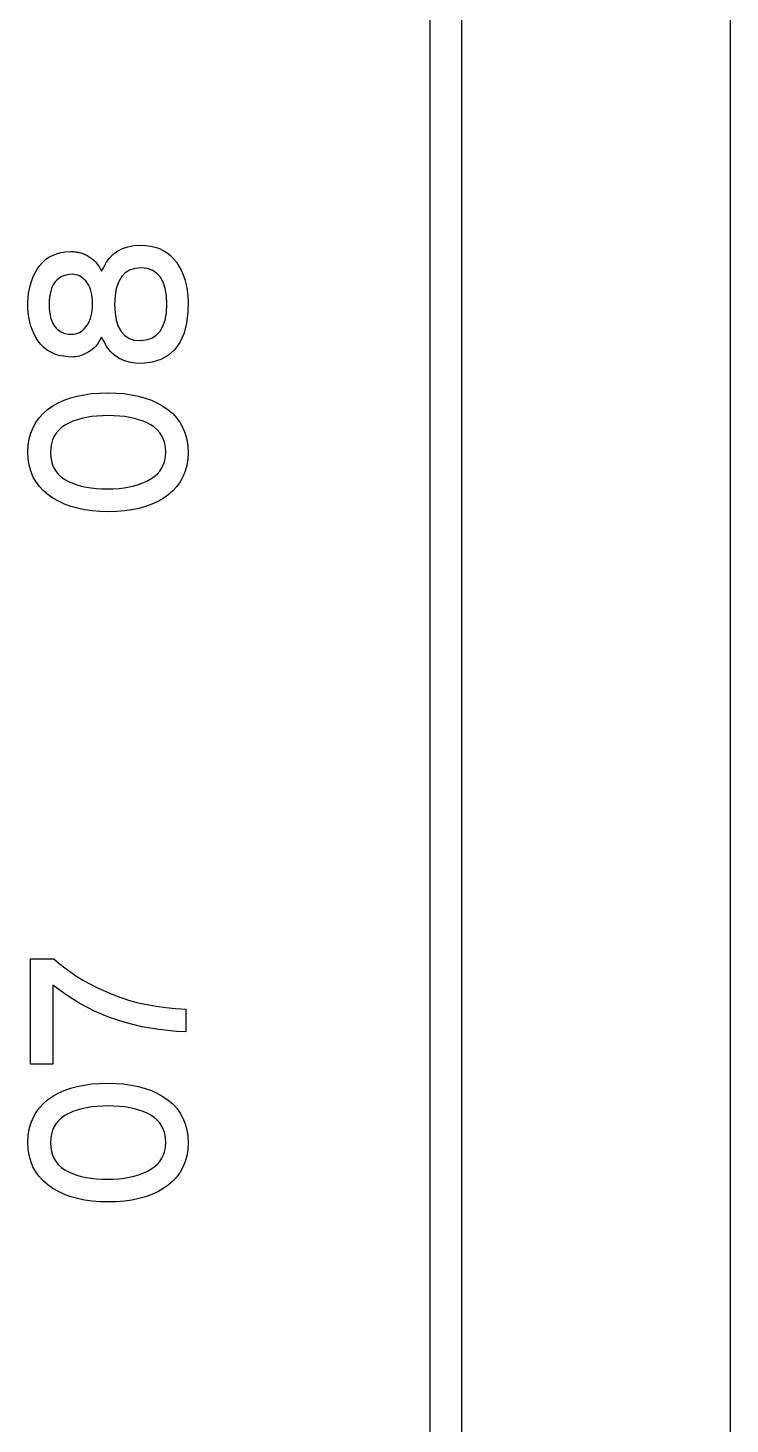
# Model space of a CAD drawing. Extents: x 1 to 47.7, y 0.2 to 33.5.
# Drawn here: x 36.12 to 36.559, y 6.32 to 7.192 of the extents above; entities that cross this region are included whole.
import ezdxf

# ---------------------------------------------------------------- set-up
doc = ezdxf.new("R2010")
doc.units = 0
doc.header["$MEASUREMENT"] = 0
for name, color, linetype in [('1_1__SCREW_TERMINAL_BLOCK_', 7, 'CONTINUOUS'), ('1_2__SCREW_TERMINAL_BLOCK_', 7, 'CONTINUOUS'), ('1_3__CONNECTORIZED_RELAY__', 7, 'CONTINUOUS'), ('1_4__CONNECTORIZED_RELAY__', 7, 'CONTINUOUS'), ('6_0____DWG', 7, 'CONTINUOUS')]:
    doc.layers.add(name, color=color, linetype=linetype)

msp = doc.modelspace()

# ---------------------------------------------------------------- linework, layer by layer
at = {"layer": '1_1__SCREW_TERMINAL_BLOCK_'}
for points in [[(36.39122, 4.88468), (36.39122, 5.01282), (36.39122, 5.14371), (36.39122, 5.27726), (36.39122, 5.41335), (36.39122, 5.55188), (36.39122, 5.69276), (36.39122, 5.83588), (36.39121, 5.98113), (36.39121, 6.12842), (36.39121, 6.27764), (36.39121, 6.42868), (36.39121, 6.58146), (36.39121, 6.73585), (36.39121, 6.89177), (36.39121, 7.0491), (36.39121, 7.20774), (36.39121, 7.3676), (36.3912, 7.52856), (36.3912, 7.69053), (36.3912, 7.8534), (36.3912, 8.18145)], [(36.37121, 8.14947), (36.37121, 7.84313), (36.37121, 7.69114), (36.37121, 7.54005), (36.37121, 7.38997), (36.37122, 7.24099), (36.37122, 7.09321), (36.37122, 6.94673), (36.37122, 6.80164), (36.37122, 6.65803), (36.37122, 6.51601), (36.37122, 6.37567), (36.37122, 6.2371), (36.37122, 6.10041), (36.37122, 5.96568), (36.37123, 5.83303), (36.37123, 5.70253), (36.37123, 5.57429), (36.37123, 5.44841), (36.37123, 5.32497), (36.37123, 5.20409), (36.37123, 5.08584), (36.37123, 4.97034)]]:
    msp.add_lwpolyline(points, dxfattribs=at)
for points in [[(36.19024, 7.05646), (36.19346, 7.0563), (36.1965, 7.05589), (36.19936, 7.05521), (36.20204, 7.05428), (36.20453, 7.05309), (36.20684, 7.05164), (36.20897, 7.04994), (36.21092, 7.04798), (36.2127, 7.04576), (36.21431, 7.04335), (36.21573, 7.04073), (36.21695, 7.03792), (36.21797, 7.03492), (36.2188, 7.03171), (36.21942, 7.02831), (36.21985, 7.02471), (36.22008, 7.02092), (36.21995, 7.01466), (36.21905, 7.00739), (36.21737, 7.00105), (36.21493, 6.99564), (36.21172, 6.99116), (36.20774, 6.98761), (36.20298, 6.985), (36.19746, 6.98331), (36.19117, 6.98256), (36.18683, 6.98269), (36.18316, 6.98329), (36.17979, 6.98432), (36.17672, 6.9858), (36.17394, 6.98771), (36.17147, 6.99006), (36.1693, 6.99285), (36.16743, 6.99608), (36.16596, 6.99897), (36.16513, 6.9974), (36.16425, 6.99595), (36.16332, 6.99462), (36.16234, 6.99341), (36.1613, 6.99231), (36.16022, 6.99133), (36.15908, 6.99047), (36.15789, 6.98973), (36.15667, 6.98907), (36.15547, 6.98847), (36.15429, 6.98795), (36.15313, 6.98751), (36.15199, 6.98715), (36.15086, 6.98687), (36.14975, 6.98668), (36.14866, 6.98656), (36.14759, 6.98653), (36.14502, 6.98662), (36.14202, 6.98696), (36.1392, 6.98755), (36.13658, 6.98839), (36.13415, 6.98948), (36.13191, 6.99083), (36.12986, 6.99243), (36.128, 6.99428), (36.12633, 6.99638), (36.12492, 6.99857), (36.12368, 7.00088), (36.12262, 7.00331), (36.12172, 7.00587), (36.121, 7.00856), (36.12045, 7.01137), (36.12007, 7.0143), (36.11986, 7.01736), (36.11983, 7.02049), (36.11996, 7.02344), (36.12027, 7.0263), (36.12074, 7.02907), (36.12139, 7.03174), (36.12221, 7.03433), (36.12321, 7.03681), (36.12437, 7.03921), (36.1257, 7.04151), (36.12722, 7.0437), (36.12893, 7.04566), (36.13084, 7.04738), (36.13296, 7.04884), (36.13527, 7.05006), (36.13779, 7.05103), (36.14052, 7.05175), (36.14344, 7.05222), (36.14656, 7.05244), (36.14744, 7.05244), (36.14794, 7.05243), (36.14845, 7.05239), (36.14897, 7.05235), (36.1495, 7.05229), (36.15004, 7.05221), (36.15059, 7.05212), (36.15115, 7.05202), (36.15173, 7.0519), (36.15233, 7.05175), (36.15295, 7.05158), (36.15357, 7.05138), (36.15419, 7.05117), (36.15481, 7.05093), (36.15544, 7.05066), (36.15607, 7.05038), (36.1567, 7.05007), (36.15762, 7.04959), (36.15887, 7.04881), (36.16006, 7.04792), (36.16118, 7.04692), (36.16224, 7.0458), (36.16325, 7.04458), (36.16418, 7.04325), (36.16506, 7.0418), (36.16588, 7.04025), (36.1671, 7.04235), (36.16879, 7.04558), (36.17082, 7.04839), (36.1732, 7.05078), (36.17592, 7.05276), (36.17899, 7.05431), (36.1824, 7.05545), (36.18615, 7.05617)], [(36.19066, 7.04221), (36.18681, 7.04188), (36.18347, 7.04083), (36.18063, 7.03906), (36.1783, 7.03657), (36.17647, 7.03335), (36.17514, 7.02941), (36.17432, 7.02474), (36.174, 7.01935), (36.17431, 7.01406), (36.1751, 7.00947), (36.17638, 7.00559), (36.17813, 7.00242), (36.18037, 6.99995), (36.18309, 6.99818), (36.18629, 6.99712), (36.18997, 6.99677), (36.19386, 6.99718), (36.19725, 6.99828), (36.20012, 7.00008), (36.20248, 7.00258), (36.20433, 7.00576), (36.20568, 7.00965), (36.20651, 7.01422), (36.20683, 7.01949), (36.20649, 7.02482), (36.20567, 7.02943), (36.20436, 7.03334), (36.20258, 7.03653), (36.20032, 7.03902), (36.19758, 7.04079), (36.19436, 7.04185)], [(36.14742, 7.03821), (36.14607, 7.03815), (36.14476, 7.03798), (36.1435, 7.03769), (36.14228, 7.03728), (36.14112, 7.03676), (36.13999, 7.03612), (36.13892, 7.03537), (36.13789, 7.0345), (36.13692, 7.03348), (36.13606, 7.03228), (36.1353, 7.03092), (36.13466, 7.02939), (36.13412, 7.02771), (36.1337, 7.02587), (36.13339, 7.02386), (36.1332, 7.0217), (36.13311, 7.01937), (36.13319, 7.01707), (36.13338, 7.01493), (36.13367, 7.01295), (36.13406, 7.01114), (36.13456, 7.00948), (36.13516, 7.008), (36.13587, 7.00667), (36.13668, 7.0055), (36.13759, 7.00448), (36.13856, 7.00359), (36.13958, 7.00281), (36.14066, 7.00216), (36.1418, 7.00164), (36.14299, 7.00123), (36.14423, 7.00096), (36.14553, 7.0008), (36.14688, 7.00077), (36.14826, 7.00084), (36.14957, 7.00106), (36.15083, 7.00141), (36.15201, 7.00191), (36.15314, 7.00255), (36.1542, 7.00333), (36.15519, 7.00425), (36.15612, 7.00531), (36.15699, 7.0065), (36.15777, 7.00778), (36.15844, 7.00916), (36.15901, 7.01064), (36.15948, 7.01223), (36.15984, 7.01392), (36.1601, 7.01572), (36.16025, 7.01762), (36.16031, 7.01963), (36.16025, 7.02171), (36.16009, 7.02368), (36.15982, 7.02552), (36.15945, 7.02724), (36.15897, 7.02884), (36.15837, 7.03032), (36.15768, 7.03168), (36.15687, 7.03292), (36.156, 7.03403), (36.15512, 7.03501), (36.15418, 7.03586), (36.15318, 7.03657), (36.15213, 7.03716), (36.15103, 7.03762), (36.14988, 7.03795), (36.14868, 7.03814)], [(36.1698, 6.96415), (36.17495, 6.96402), (36.17985, 6.96363), (36.18452, 6.96298), (36.18895, 6.96207), (36.19315, 6.9609), (36.1971, 6.95947), (36.20082, 6.95778), (36.2043, 6.95583), (36.20753, 6.95361), (36.21041, 6.95113), (36.21292, 6.94841), (36.21505, 6.94544), (36.21681, 6.94223), (36.2182, 6.93877), (36.21921, 6.93505), (36.21985, 6.9311), (36.22012, 6.92689), (36.21985, 6.92273), (36.21922, 6.91881), (36.21821, 6.91514), (36.21684, 6.91171), (36.21509, 6.90852), (36.21298, 6.90558), (36.2105, 6.90288), (36.20765, 6.90043), (36.20446, 6.89822), (36.20104, 6.89627), (36.19737, 6.89458), (36.19344, 6.89314), (36.18927, 6.89197), (36.18484, 6.89106), (36.18017, 6.89041), (36.17525, 6.89002), (36.17007, 6.88989), (36.16491, 6.89002), (36.15999, 6.89042), (36.15531, 6.89108), (36.15087, 6.89201), (36.14667, 6.8932), (36.14271, 6.89465), (36.13899, 6.89636), (36.13551, 6.89834), (36.13227, 6.90058), (36.12938, 6.90306), (36.12687, 6.90578), (36.12475, 6.90874), (36.123, 6.91195), (36.12163, 6.91539), (36.12065, 6.91907), (36.12004, 6.92299), (36.11982, 6.92715), (36.12007, 6.93135), (36.12068, 6.93531), (36.12167, 6.93901), (36.12303, 6.94246), (36.12476, 6.94566), (36.12686, 6.94861), (36.12933, 6.9513), (36.13216, 6.95375), (36.13535, 6.95593), (36.13879, 6.95786), (36.14248, 6.95953), (36.14641, 6.96094), (36.15059, 6.9621), (36.15502, 6.963), (36.1597, 6.96364), (36.16462, 6.96402)], [(36.17007, 6.94991), (36.16645, 6.94984), (36.16299, 6.94962), (36.15967, 6.94926), (36.15651, 6.94875), (36.15351, 6.94809), (36.15065, 6.94729), (36.14795, 6.94634), (36.1454, 6.94525), (36.14302, 6.94399), (36.14091, 6.94253), (36.13908, 6.94087), (36.13753, 6.93903), (36.13626, 6.93699), (36.13526, 6.93475), (36.13454, 6.93233), (36.13409, 6.92971), (36.13392, 6.92689), (36.13409, 6.92412), (36.13453, 6.92154), (36.13524, 6.91915), (36.13623, 6.91695), (36.13749, 6.91494), (36.13902, 6.91312), (36.14082, 6.91149), (36.1429, 6.91005), (36.14523, 6.90878), (36.14773, 6.90766), (36.15039, 6.9067), (36.15322, 6.90588), (36.15621, 6.90523), (36.15936, 6.90472), (36.16268, 6.90437), (36.16616, 6.90418), (36.1698, 6.90413), (36.1734, 6.90421), (36.17684, 6.90444), (36.18013, 6.90482), (36.18326, 6.90535), (36.18624, 6.90604), (36.18906, 6.90688), (36.19172, 6.90787), (36.19423, 6.90902), (36.19662, 6.91031), (36.19879, 6.91177), (36.20068, 6.91341), (36.20229, 6.91523), (36.2036, 6.91724), (36.20464, 6.91944), (36.20538, 6.92183), (36.20584, 6.9244), (36.20601, 6.92715), (36.20584, 6.92996), (36.20539, 6.93258), (36.20466, 6.935), (36.20364, 6.93722), (36.20234, 6.93924), (36.20075, 6.94107), (36.19889, 6.9427), (36.19674, 6.94414), (36.19438, 6.94537), (36.1919, 6.94643), (36.18926, 6.94736), (36.18646, 6.94814), (36.1835, 6.94878), (36.18038, 6.94927), (36.17711, 6.94963), (36.17367, 6.94984)], [(36.13609, 6.61039), (36.13941, 6.60753), (36.14293, 6.60476), (36.14663, 6.60208), (36.15053, 6.59951), (36.15463, 6.59703), (36.15891, 6.59465), (36.16339, 6.59237), (36.16807, 6.59019), (36.17296, 6.58811), (36.17804, 6.58621), (36.18331, 6.58453), (36.18874, 6.58307), (36.19436, 6.58183), (36.20015, 6.5808), (36.20611, 6.58), (36.21225, 6.57941), (36.21856, 6.57903), (36.21856, 6.57849), (36.21856, 6.57704), (36.21856, 6.57497), (36.21856, 6.57255), (36.21856, 6.57006), (36.21856, 6.56777), (36.21856, 6.56598), (36.21856, 6.56495), (36.21284, 6.5651), (36.20172, 6.56623), (36.19101, 6.56806), (36.18072, 6.57061), (36.17084, 6.57386), (36.16138, 6.57783), (36.15233, 6.5825), (36.1437, 6.58788), (36.13548, 6.59397), (36.13548, 6.59208), (36.13548, 6.58706), (36.13548, 6.57987), (36.13548, 6.57147), (36.13548, 6.56283), (36.13548, 6.55492), (36.13548, 6.54869), (36.13548, 6.54512), (36.13534, 6.54462), (36.13432, 6.54462), (36.13254, 6.54462), (36.13028, 6.54462), (36.12781, 6.54462), (36.12541, 6.54462), (36.12335, 6.54462), (36.12192, 6.54462), (36.12138, 6.54462), (36.12138, 6.54714), (36.12138, 6.55383), (36.12138, 6.56342), (36.12138, 6.57461), (36.12138, 6.58612), (36.12138, 6.59667), (36.12138, 6.60497), (36.12138, 6.60974), (36.12153, 6.61039), (36.12259, 6.61039), (36.12445, 6.61039), (36.12681, 6.61039), (36.12939, 6.61039), (36.13189, 6.61039), (36.13403, 6.61039), (36.13553, 6.61039)], [(36.1698, 6.53278), (36.17495, 6.53265), (36.17985, 6.53226), (36.18452, 6.53161), (36.18895, 6.5307), (36.19315, 6.52953), (36.1971, 6.5281), (36.20082, 6.52641), (36.2043, 6.52446), (36.20753, 6.52224), (36.21041, 6.51977), (36.21292, 6.51705), (36.21505, 6.51408), (36.21681, 6.51086), (36.2182, 6.5074), (36.21921, 6.50369), (36.21985, 6.49973), (36.22012, 6.49552), (36.21985, 6.49137), (36.21922, 6.48745), (36.21821, 6.48378), (36.21684, 6.48035), (36.21509, 6.47717), (36.21298, 6.47423), (36.2105, 6.47153), (36.20765, 6.46907), (36.20446, 6.46686), (36.20104, 6.46491), (36.19737, 6.46322), (36.19344, 6.46179), (36.18927, 6.46062), (36.18484, 6.45971), (36.18017, 6.45906), (36.17525, 6.45867), (36.17007, 6.45854), (36.16491, 6.45867), (36.15999, 6.45906), (36.15531, 6.45972), (36.15087, 6.46065), (36.14667, 6.46183), (36.14271, 6.46328), (36.13899, 6.46499), (36.13551, 6.46697), (36.13227, 6.46921), (36.12938, 6.47169), (36.12687, 6.47442), (36.12475, 6.47738), (36.123, 6.48058), (36.12163, 6.48403), (36.12065, 6.48771), (36.12004, 6.49163), (36.11982, 6.4958), (36.12007, 6.5), (36.12068, 6.50395), (36.12167, 6.50765), (36.12303, 6.5111), (36.12476, 6.5143), (36.12686, 6.51724), (36.12933, 6.51994), (36.13216, 6.52239), (36.13535, 6.52458), (36.13879, 6.5265), (36.14248, 6.52816), (36.14641, 6.52958), (36.15059, 6.53073), (36.15502, 6.53163), (36.1597, 6.53227), (36.16462, 6.53265)], [(36.17007, 6.51855), (36.16645, 6.51848), (36.16299, 6.51826), (36.15967, 6.5179), (36.15651, 6.51739), (36.15351, 6.51674), (36.15065, 6.51593), (36.14795, 6.51499), (36.1454, 6.51389), (36.14302, 6.51263), (36.14091, 6.51117), (36.13908, 6.50952), (36.13753, 6.50767), (36.13626, 6.50562), (36.13526, 6.50339), (36.13454, 6.50096), (36.13409, 6.49834), (36.13392, 6.49552), (36.13409, 6.49276), (36.13453, 6.49018), (36.13524, 6.48779), (36.13623, 6.48559), (36.13749, 6.48358), (36.13902, 6.48175), (36.14082, 6.48012), (36.1429, 6.47868), (36.14523, 6.47741), (36.14773, 6.4763), (36.15039, 6.47533), (36.15322, 6.47452), (36.15621, 6.47386), (36.15936, 6.47336), (36.16268, 6.47301), (36.16616, 6.47281), (36.1698, 6.47276), (36.1734, 6.47284), (36.17684, 6.47307), (36.18013, 6.47345), (36.18326, 6.47399), (36.18624, 6.47468), (36.18906, 6.47552), (36.19172, 6.47651), (36.19423, 6.47766), (36.19662, 6.47894), (36.19879, 6.4804), (36.20068, 6.48205), (36.20229, 6.48387), (36.2036, 6.48589), (36.20464, 6.48809), (36.20538, 6.49047), (36.20584, 6.49304), (36.20601, 6.4958), (36.20584, 6.49861), (36.20539, 6.50122), (36.20466, 6.50364), (36.20364, 6.50586), (36.20234, 6.50789), (36.20075, 6.50972), (36.19889, 6.51135), (36.19674, 6.51278), (36.19438, 6.51401), (36.1919, 6.51508), (36.18926, 6.516), (36.18646, 6.51678), (36.1835, 6.51742), (36.18038, 6.51792), (36.17711, 6.51827), (36.17367, 6.51848)]]:
    msp.add_lwpolyline(points, close=True, dxfattribs=at)
at = {"layer": '1_2__SCREW_TERMINAL_BLOCK_'}
for points in [[(36.39122, 4.88468), (36.39122, 5.01282), (36.39122, 5.14371), (36.39122, 5.27726), (36.39122, 5.41335), (36.39122, 5.55188), (36.39122, 5.69276), (36.39122, 5.83588), (36.39121, 5.98113), (36.39121, 6.12842), (36.39121, 6.27764), (36.39121, 6.42868), (36.39121, 6.58146), (36.39121, 6.73585), (36.39121, 6.89177), (36.39121, 7.0491), (36.39121, 7.20774), (36.39121, 7.3676), (36.3912, 7.52856), (36.3912, 7.69053), (36.3912, 7.8534), (36.3912, 8.18145)], [(36.37121, 8.14947), (36.37121, 7.84313), (36.37121, 7.69114), (36.37121, 7.54005), (36.37121, 7.38997), (36.37122, 7.24099), (36.37122, 7.09321), (36.37122, 6.94673), (36.37122, 6.80164), (36.37122, 6.65803), (36.37122, 6.51601), (36.37122, 6.37567), (36.37122, 6.2371), (36.37122, 6.10041), (36.37122, 5.96568), (36.37123, 5.83303), (36.37123, 5.70253), (36.37123, 5.57429), (36.37123, 5.44841), (36.37123, 5.32497), (36.37123, 5.20409), (36.37123, 5.08584), (36.37123, 4.97034)]]:
    msp.add_lwpolyline(points, dxfattribs=at)
for points in [[(36.19024, 7.05646), (36.19346, 7.0563), (36.1965, 7.05589), (36.19936, 7.05521), (36.20204, 7.05428), (36.20453, 7.05309), (36.20684, 7.05164), (36.20897, 7.04994), (36.21092, 7.04798), (36.2127, 7.04576), (36.21431, 7.04335), (36.21573, 7.04073), (36.21695, 7.03792), (36.21797, 7.03492), (36.2188, 7.03171), (36.21942, 7.02831), (36.21985, 7.02471), (36.22008, 7.02092), (36.21995, 7.01466), (36.21905, 7.00739), (36.21737, 7.00105), (36.21493, 6.99564), (36.21172, 6.99116), (36.20774, 6.98761), (36.20298, 6.985), (36.19746, 6.98331), (36.19117, 6.98256), (36.18683, 6.98269), (36.18316, 6.98329), (36.17979, 6.98432), (36.17672, 6.9858), (36.17394, 6.98771), (36.17147, 6.99006), (36.1693, 6.99285), (36.16743, 6.99608), (36.16596, 6.99897), (36.16513, 6.9974), (36.16425, 6.99595), (36.16332, 6.99462), (36.16234, 6.99341), (36.1613, 6.99231), (36.16022, 6.99133), (36.15908, 6.99047), (36.15789, 6.98973), (36.15667, 6.98907), (36.15547, 6.98847), (36.15429, 6.98795), (36.15313, 6.98751), (36.15199, 6.98715), (36.15086, 6.98687), (36.14975, 6.98668), (36.14866, 6.98656), (36.14759, 6.98653), (36.14502, 6.98662), (36.14202, 6.98696), (36.1392, 6.98755), (36.13658, 6.98839), (36.13415, 6.98948), (36.13191, 6.99083), (36.12986, 6.99243), (36.128, 6.99428), (36.12633, 6.99638), (36.12492, 6.99857), (36.12368, 7.00088), (36.12262, 7.00331), (36.12172, 7.00587), (36.121, 7.00856), (36.12045, 7.01137), (36.12007, 7.0143), (36.11986, 7.01736), (36.11983, 7.02049), (36.11996, 7.02344), (36.12027, 7.0263), (36.12074, 7.02907), (36.12139, 7.03174), (36.12221, 7.03433), (36.12321, 7.03681), (36.12437, 7.03921), (36.1257, 7.04151), (36.12722, 7.0437), (36.12893, 7.04566), (36.13084, 7.04738), (36.13296, 7.04884), (36.13527, 7.05006), (36.13779, 7.05103), (36.14052, 7.05175), (36.14344, 7.05222), (36.14656, 7.05244), (36.14744, 7.05244), (36.14794, 7.05243), (36.14845, 7.05239), (36.14897, 7.05235), (36.1495, 7.05229), (36.15004, 7.05221), (36.15059, 7.05212), (36.15115, 7.05202), (36.15173, 7.0519), (36.15233, 7.05175), (36.15295, 7.05158), (36.15357, 7.05138), (36.15419, 7.05117), (36.15481, 7.05093), (36.15544, 7.05066), (36.15607, 7.05038), (36.1567, 7.05007), (36.15762, 7.04959), (36.15887, 7.04881), (36.16006, 7.04792), (36.16118, 7.04692), (36.16224, 7.0458), (36.16325, 7.04458), (36.16418, 7.04325), (36.16506, 7.0418), (36.16588, 7.04025), (36.1671, 7.04235), (36.16879, 7.04558), (36.17082, 7.04839), (36.1732, 7.05078), (36.17592, 7.05276), (36.17899, 7.05431), (36.1824, 7.05545), (36.18615, 7.05617)], [(36.19066, 7.04221), (36.18681, 7.04188), (36.18347, 7.04083), (36.18063, 7.03906), (36.1783, 7.03657), (36.17647, 7.03335), (36.17514, 7.02941), (36.17432, 7.02474), (36.174, 7.01935), (36.17431, 7.01406), (36.1751, 7.00947), (36.17638, 7.00559), (36.17813, 7.00242), (36.18037, 6.99995), (36.18309, 6.99818), (36.18629, 6.99712), (36.18997, 6.99677), (36.19386, 6.99718), (36.19725, 6.99828), (36.20012, 7.00008), (36.20248, 7.00258), (36.20433, 7.00576), (36.20568, 7.00965), (36.20651, 7.01422), (36.20683, 7.01949), (36.20649, 7.02482), (36.20567, 7.02943), (36.20436, 7.03334), (36.20258, 7.03653), (36.20032, 7.03902), (36.19758, 7.04079), (36.19436, 7.04185)], [(36.14742, 7.03821), (36.14607, 7.03815), (36.14476, 7.03798), (36.1435, 7.03769), (36.14228, 7.03728), (36.14112, 7.03676), (36.13999, 7.03612), (36.13892, 7.03537), (36.13789, 7.0345), (36.13692, 7.03348), (36.13606, 7.03228), (36.1353, 7.03092), (36.13466, 7.02939), (36.13412, 7.02771), (36.1337, 7.02587), (36.13339, 7.02386), (36.1332, 7.0217), (36.13311, 7.01937), (36.13319, 7.01707), (36.13338, 7.01493), (36.13367, 7.01295), (36.13406, 7.01114), (36.13456, 7.00948), (36.13516, 7.008), (36.13587, 7.00667), (36.13668, 7.0055), (36.13759, 7.00448), (36.13856, 7.00359), (36.13958, 7.00281), (36.14066, 7.00216), (36.1418, 7.00164), (36.14299, 7.00123), (36.14423, 7.00096), (36.14553, 7.0008), (36.14688, 7.00077), (36.14826, 7.00084), (36.14957, 7.00106), (36.15083, 7.00141), (36.15201, 7.00191), (36.15314, 7.00255), (36.1542, 7.00333), (36.15519, 7.00425), (36.15612, 7.00531), (36.15699, 7.0065), (36.15777, 7.00778), (36.15844, 7.00916), (36.15901, 7.01064), (36.15948, 7.01223), (36.15984, 7.01392), (36.1601, 7.01572), (36.16025, 7.01762), (36.16031, 7.01963), (36.16025, 7.02171), (36.16009, 7.02368), (36.15982, 7.02552), (36.15945, 7.02724), (36.15897, 7.02884), (36.15837, 7.03032), (36.15768, 7.03168), (36.15687, 7.03292), (36.156, 7.03403), (36.15512, 7.03501), (36.15418, 7.03586), (36.15318, 7.03657), (36.15213, 7.03716), (36.15103, 7.03762), (36.14988, 7.03795), (36.14868, 7.03814)], [(36.1698, 6.96415), (36.17495, 6.96402), (36.17985, 6.96363), (36.18452, 6.96298), (36.18895, 6.96207), (36.19315, 6.9609), (36.1971, 6.95947), (36.20082, 6.95778), (36.2043, 6.95583), (36.20753, 6.95361), (36.21041, 6.95113), (36.21292, 6.94841), (36.21505, 6.94544), (36.21681, 6.94223), (36.2182, 6.93877), (36.21921, 6.93505), (36.21985, 6.9311), (36.22012, 6.92689), (36.21985, 6.92273), (36.21922, 6.91881), (36.21821, 6.91514), (36.21684, 6.91171), (36.21509, 6.90852), (36.21298, 6.90558), (36.2105, 6.90288), (36.20765, 6.90043), (36.20446, 6.89822), (36.20104, 6.89627), (36.19737, 6.89458), (36.19344, 6.89314), (36.18927, 6.89197), (36.18484, 6.89106), (36.18017, 6.89041), (36.17525, 6.89002), (36.17007, 6.88989), (36.16491, 6.89002), (36.15999, 6.89042), (36.15531, 6.89108), (36.15087, 6.89201), (36.14667, 6.8932), (36.14271, 6.89465), (36.13899, 6.89636), (36.13551, 6.89834), (36.13227, 6.90058), (36.12938, 6.90306), (36.12687, 6.90578), (36.12475, 6.90874), (36.123, 6.91195), (36.12163, 6.91539), (36.12065, 6.91907), (36.12004, 6.92299), (36.11982, 6.92715), (36.12007, 6.93135), (36.12068, 6.93531), (36.12167, 6.93901), (36.12303, 6.94246), (36.12476, 6.94566), (36.12686, 6.94861), (36.12933, 6.9513), (36.13216, 6.95375), (36.13535, 6.95593), (36.13879, 6.95786), (36.14248, 6.95953), (36.14641, 6.96094), (36.15059, 6.9621), (36.15502, 6.963), (36.1597, 6.96364), (36.16462, 6.96402)], [(36.17007, 6.94991), (36.16645, 6.94984), (36.16299, 6.94962), (36.15967, 6.94926), (36.15651, 6.94875), (36.15351, 6.94809), (36.15065, 6.94729), (36.14795, 6.94634), (36.1454, 6.94525), (36.14302, 6.94399), (36.14091, 6.94253), (36.13908, 6.94087), (36.13753, 6.93903), (36.13626, 6.93699), (36.13526, 6.93475), (36.13454, 6.93233), (36.13409, 6.92971), (36.13392, 6.92689), (36.13409, 6.92412), (36.13453, 6.92154), (36.13524, 6.91915), (36.13623, 6.91695), (36.13749, 6.91494), (36.13902, 6.91312), (36.14082, 6.91149), (36.1429, 6.91005), (36.14523, 6.90878), (36.14773, 6.90766), (36.15039, 6.9067), (36.15322, 6.90588), (36.15621, 6.90523), (36.15936, 6.90472), (36.16268, 6.90437), (36.16616, 6.90418), (36.1698, 6.90413), (36.1734, 6.90421), (36.17684, 6.90444), (36.18013, 6.90482), (36.18326, 6.90535), (36.18624, 6.90604), (36.18906, 6.90688), (36.19172, 6.90787), (36.19423, 6.90902), (36.19662, 6.91031), (36.19879, 6.91177), (36.20068, 6.91341), (36.20229, 6.91523), (36.2036, 6.91724), (36.20464, 6.91944), (36.20538, 6.92183), (36.20584, 6.9244), (36.20601, 6.92715), (36.20584, 6.92996), (36.20539, 6.93258), (36.20466, 6.935), (36.20364, 6.93722), (36.20234, 6.93924), (36.20075, 6.94107), (36.19889, 6.9427), (36.19674, 6.94414), (36.19438, 6.94537), (36.1919, 6.94643), (36.18926, 6.94736), (36.18646, 6.94814), (36.1835, 6.94878), (36.18038, 6.94927), (36.17711, 6.94963), (36.17367, 6.94984)], [(36.13609, 6.61039), (36.13941, 6.60753), (36.14293, 6.60476), (36.14663, 6.60208), (36.15053, 6.59951), (36.15463, 6.59703), (36.15891, 6.59465), (36.16339, 6.59237), (36.16807, 6.59019), (36.17296, 6.58811), (36.17804, 6.58621), (36.18331, 6.58453), (36.18874, 6.58307), (36.19436, 6.58183), (36.20015, 6.5808), (36.20611, 6.58), (36.21225, 6.57941), (36.21856, 6.57903), (36.21856, 6.57849), (36.21856, 6.57704), (36.21856, 6.57497), (36.21856, 6.57255), (36.21856, 6.57006), (36.21856, 6.56777), (36.21856, 6.56598), (36.21856, 6.56495), (36.21284, 6.5651), (36.20172, 6.56623), (36.19101, 6.56806), (36.18072, 6.57061), (36.17084, 6.57386), (36.16138, 6.57783), (36.15233, 6.5825), (36.1437, 6.58788), (36.13548, 6.59397), (36.13548, 6.59208), (36.13548, 6.58706), (36.13548, 6.57987), (36.13548, 6.57147), (36.13548, 6.56283), (36.13548, 6.55492), (36.13548, 6.54869), (36.13548, 6.54512), (36.13534, 6.54462), (36.13432, 6.54462), (36.13254, 6.54462), (36.13028, 6.54462), (36.12781, 6.54462), (36.12541, 6.54462), (36.12335, 6.54462), (36.12192, 6.54462), (36.12138, 6.54462), (36.12138, 6.54714), (36.12138, 6.55383), (36.12138, 6.56342), (36.12138, 6.57461), (36.12138, 6.58612), (36.12138, 6.59667), (36.12138, 6.60497), (36.12138, 6.60974), (36.12153, 6.61039), (36.12259, 6.61039), (36.12445, 6.61039), (36.12681, 6.61039), (36.12939, 6.61039), (36.13189, 6.61039), (36.13403, 6.61039), (36.13553, 6.61039)], [(36.1698, 6.53278), (36.17495, 6.53265), (36.17985, 6.53226), (36.18452, 6.53161), (36.18895, 6.5307), (36.19315, 6.52953), (36.1971, 6.5281), (36.20082, 6.52641), (36.2043, 6.52446), (36.20753, 6.52224), (36.21041, 6.51977), (36.21292, 6.51705), (36.21505, 6.51408), (36.21681, 6.51086), (36.2182, 6.5074), (36.21921, 6.50369), (36.21985, 6.49973), (36.22012, 6.49552), (36.21985, 6.49137), (36.21922, 6.48745), (36.21821, 6.48378), (36.21684, 6.48035), (36.21509, 6.47717), (36.21298, 6.47423), (36.2105, 6.47153), (36.20765, 6.46907), (36.20446, 6.46686), (36.20104, 6.46491), (36.19737, 6.46322), (36.19344, 6.46179), (36.18927, 6.46062), (36.18484, 6.45971), (36.18017, 6.45906), (36.17525, 6.45867), (36.17007, 6.45854), (36.16491, 6.45867), (36.15999, 6.45906), (36.15531, 6.45972), (36.15087, 6.46065), (36.14667, 6.46183), (36.14271, 6.46328), (36.13899, 6.46499), (36.13551, 6.46697), (36.13227, 6.46921), (36.12938, 6.47169), (36.12687, 6.47442), (36.12475, 6.47738), (36.123, 6.48058), (36.12163, 6.48403), (36.12065, 6.48771), (36.12004, 6.49163), (36.11982, 6.4958), (36.12007, 6.5), (36.12068, 6.50395), (36.12167, 6.50765), (36.12303, 6.5111), (36.12476, 6.5143), (36.12686, 6.51724), (36.12933, 6.51994), (36.13216, 6.52239), (36.13535, 6.52458), (36.13879, 6.5265), (36.14248, 6.52816), (36.14641, 6.52958), (36.15059, 6.53073), (36.15502, 6.53163), (36.1597, 6.53227), (36.16462, 6.53265)], [(36.17007, 6.51855), (36.16645, 6.51848), (36.16299, 6.51826), (36.15967, 6.5179), (36.15651, 6.51739), (36.15351, 6.51674), (36.15065, 6.51593), (36.14795, 6.51499), (36.1454, 6.51389), (36.14302, 6.51263), (36.14091, 6.51117), (36.13908, 6.50952), (36.13753, 6.50767), (36.13626, 6.50562), (36.13526, 6.50339), (36.13454, 6.50096), (36.13409, 6.49834), (36.13392, 6.49552), (36.13409, 6.49276), (36.13453, 6.49018), (36.13524, 6.48779), (36.13623, 6.48559), (36.13749, 6.48358), (36.13902, 6.48175), (36.14082, 6.48012), (36.1429, 6.47868), (36.14523, 6.47741), (36.14773, 6.4763), (36.15039, 6.47533), (36.15322, 6.47452), (36.15621, 6.47386), (36.15936, 6.47336), (36.16268, 6.47301), (36.16616, 6.47281), (36.1698, 6.47276), (36.1734, 6.47284), (36.17684, 6.47307), (36.18013, 6.47345), (36.18326, 6.47399), (36.18624, 6.47468), (36.18906, 6.47552), (36.19172, 6.47651), (36.19423, 6.47766), (36.19662, 6.47894), (36.19879, 6.4804), (36.20068, 6.48205), (36.20229, 6.48387), (36.2036, 6.48589), (36.20464, 6.48809), (36.20538, 6.49047), (36.20584, 6.49304), (36.20601, 6.4958), (36.20584, 6.49861), (36.20539, 6.50122), (36.20466, 6.50364), (36.20364, 6.50586), (36.20234, 6.50789), (36.20075, 6.50972), (36.19889, 6.51135), (36.19674, 6.51278), (36.19438, 6.51401), (36.1919, 6.51508), (36.18926, 6.516), (36.18646, 6.51678), (36.1835, 6.51742), (36.18038, 6.51792), (36.17711, 6.51827), (36.17367, 6.51848)]]:
    msp.add_lwpolyline(points, close=True, dxfattribs=at)
at = {"layer": '1_3__CONNECTORIZED_RELAY__'}
for points in [[(36.39122, 4.91292), (36.39122, 5.04168), (36.39122, 5.17317), (36.39122, 5.30728), (36.39122, 5.44393), (36.39122, 5.58299), (36.39122, 5.72437), (36.39122, 5.86798), (36.39121, 6.01369), (36.39121, 6.16142), (36.39121, 6.31105), (36.39121, 6.46249), (36.39121, 6.61563), (36.39121, 6.77037), (36.39121, 6.92661), (36.39121, 7.08424), (36.39121, 7.24316), (36.39121, 7.40327), (36.3912, 7.56447), (36.3912, 7.72665), (36.3912, 7.88971), (36.3912, 8.21806)], [(36.37121, 8.09304), (36.37121, 7.85443), (36.37121, 7.6178), (36.37121, 7.38351), (36.37122, 7.15191), (36.37122, 7.03724), (36.37122, 6.92338), (36.37122, 6.81038), (36.37122, 6.69828), (36.37122, 6.58712), (36.37122, 6.47696), (36.37122, 6.36784), (36.37122, 6.2598)]]:
    msp.add_lwpolyline(points, dxfattribs=at)
for points in [[(36.19024, 7.05646), (36.19346, 7.0563), (36.1965, 7.05589), (36.19936, 7.05521), (36.20204, 7.05428), (36.20453, 7.05309), (36.20684, 7.05164), (36.20897, 7.04994), (36.21092, 7.04798), (36.2127, 7.04576), (36.21431, 7.04335), (36.21573, 7.04073), (36.21695, 7.03792), (36.21797, 7.03492), (36.2188, 7.03171), (36.21942, 7.02831), (36.21985, 7.02471), (36.22008, 7.02092), (36.21995, 7.01466), (36.21905, 7.00739), (36.21737, 7.00105), (36.21493, 6.99564), (36.21172, 6.99116), (36.20774, 6.98761), (36.20298, 6.985), (36.19746, 6.98331), (36.19117, 6.98256), (36.18683, 6.98269), (36.18316, 6.98329), (36.17979, 6.98432), (36.17672, 6.9858), (36.17394, 6.98771), (36.17147, 6.99006), (36.1693, 6.99285), (36.16743, 6.99608), (36.16596, 6.99897), (36.16513, 6.9974), (36.16425, 6.99595), (36.16332, 6.99462), (36.16234, 6.99341), (36.1613, 6.99231), (36.16022, 6.99133), (36.15908, 6.99047), (36.15789, 6.98973), (36.15667, 6.98907), (36.15547, 6.98847), (36.15429, 6.98795), (36.15313, 6.98751), (36.15199, 6.98715), (36.15086, 6.98687), (36.14975, 6.98668), (36.14866, 6.98656), (36.14759, 6.98653), (36.14502, 6.98662), (36.14202, 6.98696), (36.1392, 6.98755), (36.13658, 6.98839), (36.13415, 6.98948), (36.13191, 6.99083), (36.12986, 6.99243), (36.128, 6.99428), (36.12633, 6.99638), (36.12492, 6.99857), (36.12368, 7.00088), (36.12262, 7.00331), (36.12172, 7.00587), (36.121, 7.00856), (36.12045, 7.01137), (36.12007, 7.0143), (36.11986, 7.01736), (36.11983, 7.02049), (36.11996, 7.02344), (36.12027, 7.0263), (36.12074, 7.02907), (36.12139, 7.03174), (36.12221, 7.03433), (36.12321, 7.03681), (36.12437, 7.03921), (36.1257, 7.04151), (36.12722, 7.0437), (36.12893, 7.04566), (36.13084, 7.04738), (36.13296, 7.04884), (36.13527, 7.05006), (36.13779, 7.05103), (36.14052, 7.05175), (36.14344, 7.05222), (36.14656, 7.05244), (36.14744, 7.05244), (36.14794, 7.05243), (36.14845, 7.05239), (36.14897, 7.05235), (36.1495, 7.05229), (36.15004, 7.05221), (36.15059, 7.05212), (36.15115, 7.05202), (36.15173, 7.0519), (36.15233, 7.05175), (36.15295, 7.05158), (36.15357, 7.05138), (36.15419, 7.05117), (36.15481, 7.05093), (36.15544, 7.05066), (36.15607, 7.05038), (36.1567, 7.05007), (36.15762, 7.04959), (36.15887, 7.04881), (36.16006, 7.04792), (36.16118, 7.04692), (36.16224, 7.0458), (36.16325, 7.04458), (36.16418, 7.04325), (36.16506, 7.0418), (36.16588, 7.04025), (36.1671, 7.04235), (36.16879, 7.04558), (36.17082, 7.04839), (36.1732, 7.05078), (36.17592, 7.05276), (36.17899, 7.05431), (36.1824, 7.05545), (36.18615, 7.05617)], [(36.19066, 7.04221), (36.18681, 7.04188), (36.18347, 7.04083), (36.18063, 7.03906), (36.1783, 7.03657), (36.17647, 7.03335), (36.17514, 7.02941), (36.17432, 7.02474), (36.174, 7.01935), (36.17431, 7.01406), (36.1751, 7.00947), (36.17638, 7.00559), (36.17813, 7.00242), (36.18037, 6.99995), (36.18309, 6.99818), (36.18629, 6.99712), (36.18997, 6.99677), (36.19386, 6.99718), (36.19725, 6.99828), (36.20012, 7.00008), (36.20248, 7.00258), (36.20433, 7.00576), (36.20568, 7.00965), (36.20651, 7.01422), (36.20683, 7.01949), (36.20649, 7.02482), (36.20567, 7.02943), (36.20436, 7.03334), (36.20258, 7.03653), (36.20032, 7.03902), (36.19758, 7.04079), (36.19436, 7.04185)], [(36.14742, 7.03821), (36.14607, 7.03815), (36.14476, 7.03798), (36.1435, 7.03769), (36.14228, 7.03728), (36.14112, 7.03676), (36.13999, 7.03612), (36.13892, 7.03537), (36.13789, 7.0345), (36.13692, 7.03348), (36.13606, 7.03228), (36.1353, 7.03092), (36.13466, 7.02939), (36.13412, 7.02771), (36.1337, 7.02587), (36.13339, 7.02386), (36.1332, 7.0217), (36.13311, 7.01937), (36.13319, 7.01707), (36.13338, 7.01493), (36.13367, 7.01295), (36.13406, 7.01114), (36.13456, 7.00948), (36.13516, 7.008), (36.13587, 7.00667), (36.13668, 7.0055), (36.13759, 7.00448), (36.13856, 7.00359), (36.13958, 7.00281), (36.14066, 7.00216), (36.1418, 7.00164), (36.14299, 7.00123), (36.14423, 7.00096), (36.14553, 7.0008), (36.14688, 7.00077), (36.14826, 7.00084), (36.14957, 7.00106), (36.15083, 7.00141), (36.15201, 7.00191), (36.15314, 7.00255), (36.1542, 7.00333), (36.15519, 7.00425), (36.15612, 7.00531), (36.15699, 7.0065), (36.15777, 7.00778), (36.15844, 7.00916), (36.15901, 7.01064), (36.15948, 7.01223), (36.15984, 7.01392), (36.1601, 7.01572), (36.16025, 7.01762), (36.16031, 7.01963), (36.16025, 7.02171), (36.16009, 7.02368), (36.15982, 7.02552), (36.15945, 7.02724), (36.15897, 7.02884), (36.15837, 7.03032), (36.15768, 7.03168), (36.15687, 7.03292), (36.156, 7.03403), (36.15512, 7.03501), (36.15418, 7.03586), (36.15318, 7.03657), (36.15213, 7.03716), (36.15103, 7.03762), (36.14988, 7.03795), (36.14868, 7.03814)], [(36.1698, 6.96415), (36.17495, 6.96402), (36.17985, 6.96363), (36.18452, 6.96298), (36.18895, 6.96207), (36.19315, 6.9609), (36.1971, 6.95947), (36.20082, 6.95778), (36.2043, 6.95583), (36.20753, 6.95361), (36.21041, 6.95113), (36.21292, 6.94841), (36.21505, 6.94544), (36.21681, 6.94223), (36.2182, 6.93877), (36.21921, 6.93505), (36.21985, 6.9311), (36.22012, 6.92689), (36.21985, 6.92273), (36.21922, 6.91881), (36.21821, 6.91514), (36.21684, 6.91171), (36.21509, 6.90852), (36.21298, 6.90558), (36.2105, 6.90288), (36.20765, 6.90043), (36.20446, 6.89822), (36.20104, 6.89627), (36.19737, 6.89458), (36.19344, 6.89314), (36.18927, 6.89197), (36.18484, 6.89106), (36.18017, 6.89041), (36.17525, 6.89002), (36.17007, 6.88989), (36.16491, 6.89002), (36.15999, 6.89042), (36.15531, 6.89108), (36.15087, 6.89201), (36.14667, 6.8932), (36.14271, 6.89465), (36.13899, 6.89636), (36.13551, 6.89834), (36.13227, 6.90058), (36.12938, 6.90306), (36.12687, 6.90578), (36.12475, 6.90874), (36.123, 6.91195), (36.12163, 6.91539), (36.12065, 6.91907), (36.12004, 6.92299), (36.11982, 6.92715), (36.12007, 6.93135), (36.12068, 6.93531), (36.12167, 6.93901), (36.12303, 6.94246), (36.12476, 6.94566), (36.12686, 6.94861), (36.12933, 6.9513), (36.13216, 6.95375), (36.13535, 6.95593), (36.13879, 6.95786), (36.14248, 6.95953), (36.14641, 6.96094), (36.15059, 6.9621), (36.15502, 6.963), (36.1597, 6.96364), (36.16462, 6.96402)], [(36.17007, 6.94991), (36.16645, 6.94984), (36.16299, 6.94962), (36.15967, 6.94926), (36.15651, 6.94875), (36.15351, 6.94809), (36.15065, 6.94729), (36.14795, 6.94634), (36.1454, 6.94525), (36.14302, 6.94399), (36.14091, 6.94253), (36.13908, 6.94087), (36.13753, 6.93903), (36.13626, 6.93699), (36.13526, 6.93475), (36.13454, 6.93233), (36.13409, 6.92971), (36.13392, 6.92689), (36.13409, 6.92412), (36.13453, 6.92154), (36.13524, 6.91915), (36.13623, 6.91695), (36.13749, 6.91494), (36.13902, 6.91312), (36.14082, 6.91149), (36.1429, 6.91005), (36.14523, 6.90878), (36.14773, 6.90766), (36.15039, 6.9067), (36.15322, 6.90588), (36.15621, 6.90523), (36.15936, 6.90472), (36.16268, 6.90437), (36.16616, 6.90418), (36.1698, 6.90413), (36.1734, 6.90421), (36.17684, 6.90444), (36.18013, 6.90482), (36.18326, 6.90535), (36.18624, 6.90604), (36.18906, 6.90688), (36.19172, 6.90787), (36.19423, 6.90902), (36.19662, 6.91031), (36.19879, 6.91177), (36.20068, 6.91341), (36.20229, 6.91523), (36.2036, 6.91724), (36.20464, 6.91944), (36.20538, 6.92183), (36.20584, 6.9244), (36.20601, 6.92715), (36.20584, 6.92996), (36.20539, 6.93258), (36.20466, 6.935), (36.20364, 6.93722), (36.20234, 6.93924), (36.20075, 6.94107), (36.19889, 6.9427), (36.19674, 6.94414), (36.19438, 6.94537), (36.1919, 6.94643), (36.18926, 6.94736), (36.18646, 6.94814), (36.1835, 6.94878), (36.18038, 6.94927), (36.17711, 6.94963), (36.17367, 6.94984)], [(36.13609, 6.61039), (36.13941, 6.60753), (36.14293, 6.60476), (36.14663, 6.60208), (36.15053, 6.59951), (36.15463, 6.59703), (36.15891, 6.59465), (36.16339, 6.59237), (36.16807, 6.59019), (36.17296, 6.58811), (36.17804, 6.58621), (36.18331, 6.58453), (36.18874, 6.58307), (36.19436, 6.58183), (36.20015, 6.5808), (36.20611, 6.58), (36.21225, 6.57941), (36.21856, 6.57903), (36.21856, 6.57849), (36.21856, 6.57704), (36.21856, 6.57497), (36.21856, 6.57255), (36.21856, 6.57006), (36.21856, 6.56777), (36.21856, 6.56598), (36.21856, 6.56495), (36.21284, 6.5651), (36.20172, 6.56623), (36.19101, 6.56806), (36.18072, 6.57061), (36.17084, 6.57386), (36.16138, 6.57783), (36.15233, 6.5825), (36.1437, 6.58788), (36.13548, 6.59397), (36.13548, 6.59208), (36.13548, 6.58706), (36.13548, 6.57987), (36.13548, 6.57147), (36.13548, 6.56283), (36.13548, 6.55492), (36.13548, 6.54869), (36.13548, 6.54512), (36.13534, 6.54462), (36.13432, 6.54462), (36.13254, 6.54462), (36.13028, 6.54462), (36.12781, 6.54462), (36.12541, 6.54462), (36.12335, 6.54462), (36.12192, 6.54462), (36.12138, 6.54462), (36.12138, 6.54714), (36.12138, 6.55383), (36.12138, 6.56342), (36.12138, 6.57461), (36.12138, 6.58612), (36.12138, 6.59667), (36.12138, 6.60497), (36.12138, 6.60974), (36.12153, 6.61039), (36.12259, 6.61039), (36.12445, 6.61039), (36.12681, 6.61039), (36.12939, 6.61039), (36.13189, 6.61039), (36.13403, 6.61039), (36.13553, 6.61039)], [(36.1698, 6.53278), (36.17495, 6.53265), (36.17985, 6.53226), (36.18452, 6.53161), (36.18895, 6.5307), (36.19315, 6.52953), (36.1971, 6.5281), (36.20082, 6.52641), (36.2043, 6.52446), (36.20753, 6.52224), (36.21041, 6.51977), (36.21292, 6.51705), (36.21505, 6.51408), (36.21681, 6.51086), (36.2182, 6.5074), (36.21921, 6.50369), (36.21985, 6.49973), (36.22012, 6.49552), (36.21985, 6.49137), (36.21922, 6.48745), (36.21821, 6.48378), (36.21684, 6.48035), (36.21509, 6.47717), (36.21298, 6.47423), (36.2105, 6.47153), (36.20765, 6.46907), (36.20446, 6.46686), (36.20104, 6.46491), (36.19737, 6.46322), (36.19344, 6.46179), (36.18927, 6.46062), (36.18484, 6.45971), (36.18017, 6.45906), (36.17525, 6.45867), (36.17007, 6.45854), (36.16491, 6.45867), (36.15999, 6.45906), (36.15531, 6.45972), (36.15087, 6.46065), (36.14667, 6.46183), (36.14271, 6.46328), (36.13899, 6.46499), (36.13551, 6.46697), (36.13227, 6.46921), (36.12938, 6.47169), (36.12687, 6.47442), (36.12475, 6.47738), (36.123, 6.48058), (36.12163, 6.48403), (36.12065, 6.48771), (36.12004, 6.49163), (36.11982, 6.4958), (36.12007, 6.5), (36.12068, 6.50395), (36.12167, 6.50765), (36.12303, 6.5111), (36.12476, 6.5143), (36.12686, 6.51724), (36.12933, 6.51994), (36.13216, 6.52239), (36.13535, 6.52458), (36.13879, 6.5265), (36.14248, 6.52816), (36.14641, 6.52958), (36.15059, 6.53073), (36.15502, 6.53163), (36.1597, 6.53227), (36.16462, 6.53265)], [(36.17007, 6.51855), (36.16645, 6.51848), (36.16299, 6.51826), (36.15967, 6.5179), (36.15651, 6.51739), (36.15351, 6.51674), (36.15065, 6.51593), (36.14795, 6.51499), (36.1454, 6.51389), (36.14302, 6.51263), (36.14091, 6.51117), (36.13908, 6.50952), (36.13753, 6.50767), (36.13626, 6.50562), (36.13526, 6.50339), (36.13454, 6.50096), (36.13409, 6.49834), (36.13392, 6.49552), (36.13409, 6.49276), (36.13453, 6.49018), (36.13524, 6.48779), (36.13623, 6.48559), (36.13749, 6.48358), (36.13902, 6.48175), (36.14082, 6.48012), (36.1429, 6.47868), (36.14523, 6.47741), (36.14773, 6.4763), (36.15039, 6.47533), (36.15322, 6.47452), (36.15621, 6.47386), (36.15936, 6.47336), (36.16268, 6.47301), (36.16616, 6.47281), (36.1698, 6.47276), (36.1734, 6.47284), (36.17684, 6.47307), (36.18013, 6.47345), (36.18326, 6.47399), (36.18624, 6.47468), (36.18906, 6.47552), (36.19172, 6.47651), (36.19423, 6.47766), (36.19662, 6.47894), (36.19879, 6.4804), (36.20068, 6.48205), (36.20229, 6.48387), (36.2036, 6.48589), (36.20464, 6.48809), (36.20538, 6.49047), (36.20584, 6.49304), (36.20601, 6.4958), (36.20584, 6.49861), (36.20539, 6.50122), (36.20466, 6.50364), (36.20364, 6.50586), (36.20234, 6.50789), (36.20075, 6.50972), (36.19889, 6.51135), (36.19674, 6.51278), (36.19438, 6.51401), (36.1919, 6.51508), (36.18926, 6.516), (36.18646, 6.51678), (36.1835, 6.51742), (36.18038, 6.51792), (36.17711, 6.51827), (36.17367, 6.51848)]]:
    msp.add_lwpolyline(points, close=True, dxfattribs=at)
at = {"layer": '1_4__CONNECTORIZED_RELAY__'}
for points in [[(36.39122, 4.94484), (36.39122, 5.07793), (36.39122, 5.21387), (36.39122, 5.35255), (36.39122, 5.49387), (36.39122, 5.6377), (36.39122, 5.78394), (36.39121, 5.93248), (36.39121, 6.08321), (36.39121, 6.236), (36.39121, 6.39076), (36.39121, 6.54736), (36.39121, 6.70571), (36.39121, 6.86568), (36.39121, 7.02716), (36.39121, 7.19005), (36.39121, 7.35423), (36.3912, 7.51959), (36.3912, 7.68602), (36.3912, 7.8534), (36.3912, 8.1906)], [(36.37121, 8.09304), (36.37121, 7.93519), (36.37121, 7.77814), (36.37121, 7.62201), (36.37121, 7.46689), (36.37121, 7.3129), (36.37122, 7.16013), (36.37122, 7.0087), (36.37122, 6.8587), (36.37122, 6.71024), (36.37122, 6.56343), (36.37122, 6.41837), (36.37122, 6.27517), (36.37122, 6.13392), (36.37122, 5.99474), (36.37122, 5.85774), (36.37123, 5.723), (36.37123, 5.59065), (36.37123, 5.46078), (36.37123, 5.3335), (36.37123, 5.20891), (36.37123, 5.08712), (36.37123, 5.02731), (36.37123, 4.96824)]]:
    msp.add_lwpolyline(points, dxfattribs=at)
for points in [[(36.19024, 7.05646), (36.19346, 7.0563), (36.1965, 7.05589), (36.19936, 7.05521), (36.20204, 7.05428), (36.20453, 7.05309), (36.20684, 7.05164), (36.20897, 7.04994), (36.21092, 7.04798), (36.2127, 7.04576), (36.21431, 7.04335), (36.21573, 7.04073), (36.21695, 7.03792), (36.21797, 7.03492), (36.2188, 7.03171), (36.21942, 7.02831), (36.21985, 7.02471), (36.22008, 7.02092), (36.21995, 7.01466), (36.21905, 7.00739), (36.21737, 7.00105), (36.21493, 6.99564), (36.21172, 6.99116), (36.20774, 6.98761), (36.20298, 6.985), (36.19746, 6.98331), (36.19117, 6.98256), (36.18683, 6.98269), (36.18316, 6.98329), (36.17979, 6.98432), (36.17672, 6.9858), (36.17394, 6.98771), (36.17147, 6.99006), (36.1693, 6.99285), (36.16743, 6.99608), (36.16596, 6.99897), (36.16513, 6.9974), (36.16425, 6.99595), (36.16332, 6.99462), (36.16234, 6.99341), (36.1613, 6.99231), (36.16022, 6.99133), (36.15908, 6.99047), (36.15789, 6.98973), (36.15667, 6.98907), (36.15547, 6.98847), (36.15429, 6.98795), (36.15313, 6.98751), (36.15199, 6.98715), (36.15086, 6.98687), (36.14975, 6.98668), (36.14866, 6.98656), (36.14759, 6.98653), (36.14502, 6.98662), (36.14202, 6.98696), (36.1392, 6.98755), (36.13658, 6.98839), (36.13415, 6.98948), (36.13191, 6.99083), (36.12986, 6.99243), (36.128, 6.99428), (36.12633, 6.99638), (36.12492, 6.99857), (36.12368, 7.00088), (36.12262, 7.00331), (36.12172, 7.00587), (36.121, 7.00856), (36.12045, 7.01137), (36.12007, 7.0143), (36.11986, 7.01736), (36.11983, 7.02049), (36.11996, 7.02344), (36.12027, 7.0263), (36.12074, 7.02907), (36.12139, 7.03174), (36.12221, 7.03433), (36.12321, 7.03681), (36.12437, 7.03921), (36.1257, 7.04151), (36.12722, 7.0437), (36.12893, 7.04566), (36.13084, 7.04738), (36.13296, 7.04884), (36.13527, 7.05006), (36.13779, 7.05103), (36.14052, 7.05175), (36.14344, 7.05222), (36.14656, 7.05244), (36.14744, 7.05244), (36.14794, 7.05243), (36.14845, 7.05239), (36.14897, 7.05235), (36.1495, 7.05229), (36.15004, 7.05221), (36.15059, 7.05212), (36.15115, 7.05202), (36.15173, 7.0519), (36.15233, 7.05175), (36.15295, 7.05158), (36.15357, 7.05138), (36.15419, 7.05117), (36.15481, 7.05093), (36.15544, 7.05066), (36.15607, 7.05038), (36.1567, 7.05007), (36.15762, 7.04959), (36.15887, 7.04881), (36.16006, 7.04792), (36.16118, 7.04692), (36.16224, 7.0458), (36.16325, 7.04458), (36.16418, 7.04325), (36.16506, 7.0418), (36.16588, 7.04025), (36.1671, 7.04235), (36.16879, 7.04558), (36.17082, 7.04839), (36.1732, 7.05078), (36.17592, 7.05276), (36.17899, 7.05431), (36.1824, 7.05545), (36.18615, 7.05617)], [(36.19066, 7.04221), (36.18681, 7.04188), (36.18347, 7.04083), (36.18063, 7.03906), (36.1783, 7.03657), (36.17647, 7.03335), (36.17514, 7.02941), (36.17432, 7.02474), (36.174, 7.01935), (36.17431, 7.01406), (36.1751, 7.00947), (36.17638, 7.00559), (36.17813, 7.00242), (36.18037, 6.99995), (36.18309, 6.99818), (36.18629, 6.99712), (36.18997, 6.99677), (36.19386, 6.99718), (36.19725, 6.99828), (36.20012, 7.00008), (36.20248, 7.00258), (36.20433, 7.00576), (36.20568, 7.00965), (36.20651, 7.01422), (36.20683, 7.01949), (36.20649, 7.02482), (36.20567, 7.02943), (36.20436, 7.03334), (36.20258, 7.03653), (36.20032, 7.03902), (36.19758, 7.04079), (36.19436, 7.04185)], [(36.14742, 7.03821), (36.14607, 7.03815), (36.14476, 7.03798), (36.1435, 7.03769), (36.14228, 7.03728), (36.14112, 7.03676), (36.13999, 7.03612), (36.13892, 7.03537), (36.13789, 7.0345), (36.13692, 7.03348), (36.13606, 7.03228), (36.1353, 7.03092), (36.13466, 7.02939), (36.13412, 7.02771), (36.1337, 7.02587), (36.13339, 7.02386), (36.1332, 7.0217), (36.13311, 7.01937), (36.13319, 7.01707), (36.13338, 7.01493), (36.13367, 7.01295), (36.13406, 7.01114), (36.13456, 7.00948), (36.13516, 7.008), (36.13587, 7.00667), (36.13668, 7.0055), (36.13759, 7.00448), (36.13856, 7.00359), (36.13958, 7.00281), (36.14066, 7.00216), (36.1418, 7.00164), (36.14299, 7.00123), (36.14423, 7.00096), (36.14553, 7.0008), (36.14688, 7.00077), (36.14826, 7.00084), (36.14957, 7.00106), (36.15083, 7.00141), (36.15201, 7.00191), (36.15314, 7.00255), (36.1542, 7.00333), (36.15519, 7.00425), (36.15612, 7.00531), (36.15699, 7.0065), (36.15777, 7.00778), (36.15844, 7.00916), (36.15901, 7.01064), (36.15948, 7.01223), (36.15984, 7.01392), (36.1601, 7.01572), (36.16025, 7.01762), (36.16031, 7.01963), (36.16025, 7.02171), (36.16009, 7.02368), (36.15982, 7.02552), (36.15945, 7.02724), (36.15897, 7.02884), (36.15837, 7.03032), (36.15768, 7.03168), (36.15687, 7.03292), (36.156, 7.03403), (36.15512, 7.03501), (36.15418, 7.03586), (36.15318, 7.03657), (36.15213, 7.03716), (36.15103, 7.03762), (36.14988, 7.03795), (36.14868, 7.03814)], [(36.1698, 6.96415), (36.17495, 6.96402), (36.17985, 6.96363), (36.18452, 6.96298), (36.18895, 6.96207), (36.19315, 6.9609), (36.1971, 6.95947), (36.20082, 6.95778), (36.2043, 6.95583), (36.20753, 6.95361), (36.21041, 6.95113), (36.21292, 6.94841), (36.21505, 6.94544), (36.21681, 6.94223), (36.2182, 6.93877), (36.21921, 6.93505), (36.21985, 6.9311), (36.22012, 6.92689), (36.21985, 6.92273), (36.21922, 6.91881), (36.21821, 6.91514), (36.21684, 6.91171), (36.21509, 6.90852), (36.21298, 6.90558), (36.2105, 6.90288), (36.20765, 6.90043), (36.20446, 6.89822), (36.20104, 6.89627), (36.19737, 6.89458), (36.19344, 6.89314), (36.18927, 6.89197), (36.18484, 6.89106), (36.18017, 6.89041), (36.17525, 6.89002), (36.17007, 6.88989), (36.16491, 6.89002), (36.15999, 6.89042), (36.15531, 6.89108), (36.15087, 6.89201), (36.14667, 6.8932), (36.14271, 6.89465), (36.13899, 6.89636), (36.13551, 6.89834), (36.13227, 6.90058), (36.12938, 6.90306), (36.12687, 6.90578), (36.12475, 6.90874), (36.123, 6.91195), (36.12163, 6.91539), (36.12065, 6.91907), (36.12004, 6.92299), (36.11982, 6.92715), (36.12007, 6.93135), (36.12068, 6.93531), (36.12167, 6.93901), (36.12303, 6.94246), (36.12476, 6.94566), (36.12686, 6.94861), (36.12933, 6.9513), (36.13216, 6.95375), (36.13535, 6.95593), (36.13879, 6.95786), (36.14248, 6.95953), (36.14641, 6.96094), (36.15059, 6.9621), (36.15502, 6.963), (36.1597, 6.96364), (36.16462, 6.96402)], [(36.17007, 6.94991), (36.16645, 6.94984), (36.16299, 6.94962), (36.15967, 6.94926), (36.15651, 6.94875), (36.15351, 6.94809), (36.15065, 6.94729), (36.14795, 6.94634), (36.1454, 6.94525), (36.14302, 6.94399), (36.14091, 6.94253), (36.13908, 6.94087), (36.13753, 6.93903), (36.13626, 6.93699), (36.13526, 6.93475), (36.13454, 6.93233), (36.13409, 6.92971), (36.13392, 6.92689), (36.13409, 6.92412), (36.13453, 6.92154), (36.13524, 6.91915), (36.13623, 6.91695), (36.13749, 6.91494), (36.13902, 6.91312), (36.14082, 6.91149), (36.1429, 6.91005), (36.14523, 6.90878), (36.14773, 6.90766), (36.15039, 6.9067), (36.15322, 6.90588), (36.15621, 6.90523), (36.15936, 6.90472), (36.16268, 6.90437), (36.16616, 6.90418), (36.1698, 6.90413), (36.1734, 6.90421), (36.17684, 6.90444), (36.18013, 6.90482), (36.18326, 6.90535), (36.18624, 6.90604), (36.18906, 6.90688), (36.19172, 6.90787), (36.19423, 6.90902), (36.19662, 6.91031), (36.19879, 6.91177), (36.20068, 6.91341), (36.20229, 6.91523), (36.2036, 6.91724), (36.20464, 6.91944), (36.20538, 6.92183), (36.20584, 6.9244), (36.20601, 6.92715), (36.20584, 6.92996), (36.20539, 6.93258), (36.20466, 6.935), (36.20364, 6.93722), (36.20234, 6.93924), (36.20075, 6.94107), (36.19889, 6.9427), (36.19674, 6.94414), (36.19438, 6.94537), (36.1919, 6.94643), (36.18926, 6.94736), (36.18646, 6.94814), (36.1835, 6.94878), (36.18038, 6.94927), (36.17711, 6.94963), (36.17367, 6.94984)], [(36.13609, 6.61039), (36.13941, 6.60753), (36.14293, 6.60476), (36.14663, 6.60208), (36.15053, 6.59951), (36.15463, 6.59703), (36.15891, 6.59465), (36.16339, 6.59237), (36.16807, 6.59019), (36.17296, 6.58811), (36.17804, 6.58621), (36.18331, 6.58453), (36.18874, 6.58307), (36.19436, 6.58183), (36.20015, 6.5808), (36.20611, 6.58), (36.21225, 6.57941), (36.21856, 6.57903), (36.21856, 6.57849), (36.21856, 6.57704), (36.21856, 6.57497), (36.21856, 6.57255), (36.21856, 6.57006), (36.21856, 6.56777), (36.21856, 6.56598), (36.21856, 6.56495), (36.21284, 6.5651), (36.20172, 6.56623), (36.19101, 6.56806), (36.18072, 6.57061), (36.17084, 6.57386), (36.16138, 6.57783), (36.15233, 6.5825), (36.1437, 6.58788), (36.13548, 6.59397), (36.13548, 6.59208), (36.13548, 6.58706), (36.13548, 6.57987), (36.13548, 6.57147), (36.13548, 6.56283), (36.13548, 6.55492), (36.13548, 6.54869), (36.13548, 6.54512), (36.13534, 6.54462), (36.13432, 6.54462), (36.13254, 6.54462), (36.13028, 6.54462), (36.12781, 6.54462), (36.12541, 6.54462), (36.12335, 6.54462), (36.12192, 6.54462), (36.12138, 6.54462), (36.12138, 6.54714), (36.12138, 6.55383), (36.12138, 6.56342), (36.12138, 6.57461), (36.12138, 6.58612), (36.12138, 6.59667), (36.12138, 6.60497), (36.12138, 6.60974), (36.12153, 6.61039), (36.12259, 6.61039), (36.12445, 6.61039), (36.12681, 6.61039), (36.12939, 6.61039), (36.13189, 6.61039), (36.13403, 6.61039), (36.13553, 6.61039)], [(36.1698, 6.53278), (36.17495, 6.53265), (36.17985, 6.53226), (36.18452, 6.53161), (36.18895, 6.5307), (36.19315, 6.52953), (36.1971, 6.5281), (36.20082, 6.52641), (36.2043, 6.52446), (36.20753, 6.52224), (36.21041, 6.51977), (36.21292, 6.51705), (36.21505, 6.51408), (36.21681, 6.51086), (36.2182, 6.5074), (36.21921, 6.50369), (36.21985, 6.49973), (36.22012, 6.49552), (36.21985, 6.49137), (36.21922, 6.48745), (36.21821, 6.48378), (36.21684, 6.48035), (36.21509, 6.47717), (36.21298, 6.47423), (36.2105, 6.47153), (36.20765, 6.46907), (36.20446, 6.46686), (36.20104, 6.46491), (36.19737, 6.46322), (36.19344, 6.46179), (36.18927, 6.46062), (36.18484, 6.45971), (36.18017, 6.45906), (36.17525, 6.45867), (36.17007, 6.45854), (36.16491, 6.45867), (36.15999, 6.45906), (36.15531, 6.45972), (36.15087, 6.46065), (36.14667, 6.46183), (36.14271, 6.46328), (36.13899, 6.46499), (36.13551, 6.46697), (36.13227, 6.46921), (36.12938, 6.47169), (36.12687, 6.47442), (36.12475, 6.47738), (36.123, 6.48058), (36.12163, 6.48403), (36.12065, 6.48771), (36.12004, 6.49163), (36.11982, 6.4958), (36.12007, 6.5), (36.12068, 6.50395), (36.12167, 6.50765), (36.12303, 6.5111), (36.12476, 6.5143), (36.12686, 6.51724), (36.12933, 6.51994), (36.13216, 6.52239), (36.13535, 6.52458), (36.13879, 6.5265), (36.14248, 6.52816), (36.14641, 6.52958), (36.15059, 6.53073), (36.15502, 6.53163), (36.1597, 6.53227), (36.16462, 6.53265)], [(36.17007, 6.51855), (36.16645, 6.51848), (36.16299, 6.51826), (36.15967, 6.5179), (36.15651, 6.51739), (36.15351, 6.51674), (36.15065, 6.51593), (36.14795, 6.51499), (36.1454, 6.51389), (36.14302, 6.51263), (36.14091, 6.51117), (36.13908, 6.50952), (36.13753, 6.50767), (36.13626, 6.50562), (36.13526, 6.50339), (36.13454, 6.50096), (36.13409, 6.49834), (36.13392, 6.49552), (36.13409, 6.49276), (36.13453, 6.49018), (36.13524, 6.48779), (36.13623, 6.48559), (36.13749, 6.48358), (36.13902, 6.48175), (36.14082, 6.48012), (36.1429, 6.47868), (36.14523, 6.47741), (36.14773, 6.4763), (36.15039, 6.47533), (36.15322, 6.47452), (36.15621, 6.47386), (36.15936, 6.47336), (36.16268, 6.47301), (36.16616, 6.47281), (36.1698, 6.47276), (36.1734, 6.47284), (36.17684, 6.47307), (36.18013, 6.47345), (36.18326, 6.47399), (36.18624, 6.47468), (36.18906, 6.47552), (36.19172, 6.47651), (36.19423, 6.47766), (36.19662, 6.47894), (36.19879, 6.4804), (36.20068, 6.48205), (36.20229, 6.48387), (36.2036, 6.48589), (36.20464, 6.48809), (36.20538, 6.49047), (36.20584, 6.49304), (36.20601, 6.4958), (36.20584, 6.49861), (36.20539, 6.50122), (36.20466, 6.50364), (36.20364, 6.50586), (36.20234, 6.50789), (36.20075, 6.50972), (36.19889, 6.51135), (36.19674, 6.51278), (36.19438, 6.51401), (36.1919, 6.51508), (36.18926, 6.516), (36.18646, 6.51678), (36.1835, 6.51742), (36.18038, 6.51792), (36.17711, 6.51827), (36.17367, 6.51848)]]:
    msp.add_lwpolyline(points, close=True, dxfattribs=at)
at = {"layer": '6_0____DWG'}
msp.add_lwpolyline([(36.55908, 8.09478), (36.55908, 7.95382), (36.55908, 7.81375), (36.55908, 7.67462), (36.55908, 7.53646), (36.55908, 7.39932), (36.55908, 7.26324), (36.55908, 7.12827), (36.55908, 6.99443), (36.55908, 6.86177), (36.55908, 6.73034), (36.55908, 6.60017), (36.55908, 6.47131), (36.55908, 6.3438), (36.55908, 6.21768)], dxfattribs=at)

doc.saveas('drawing.dxf')
